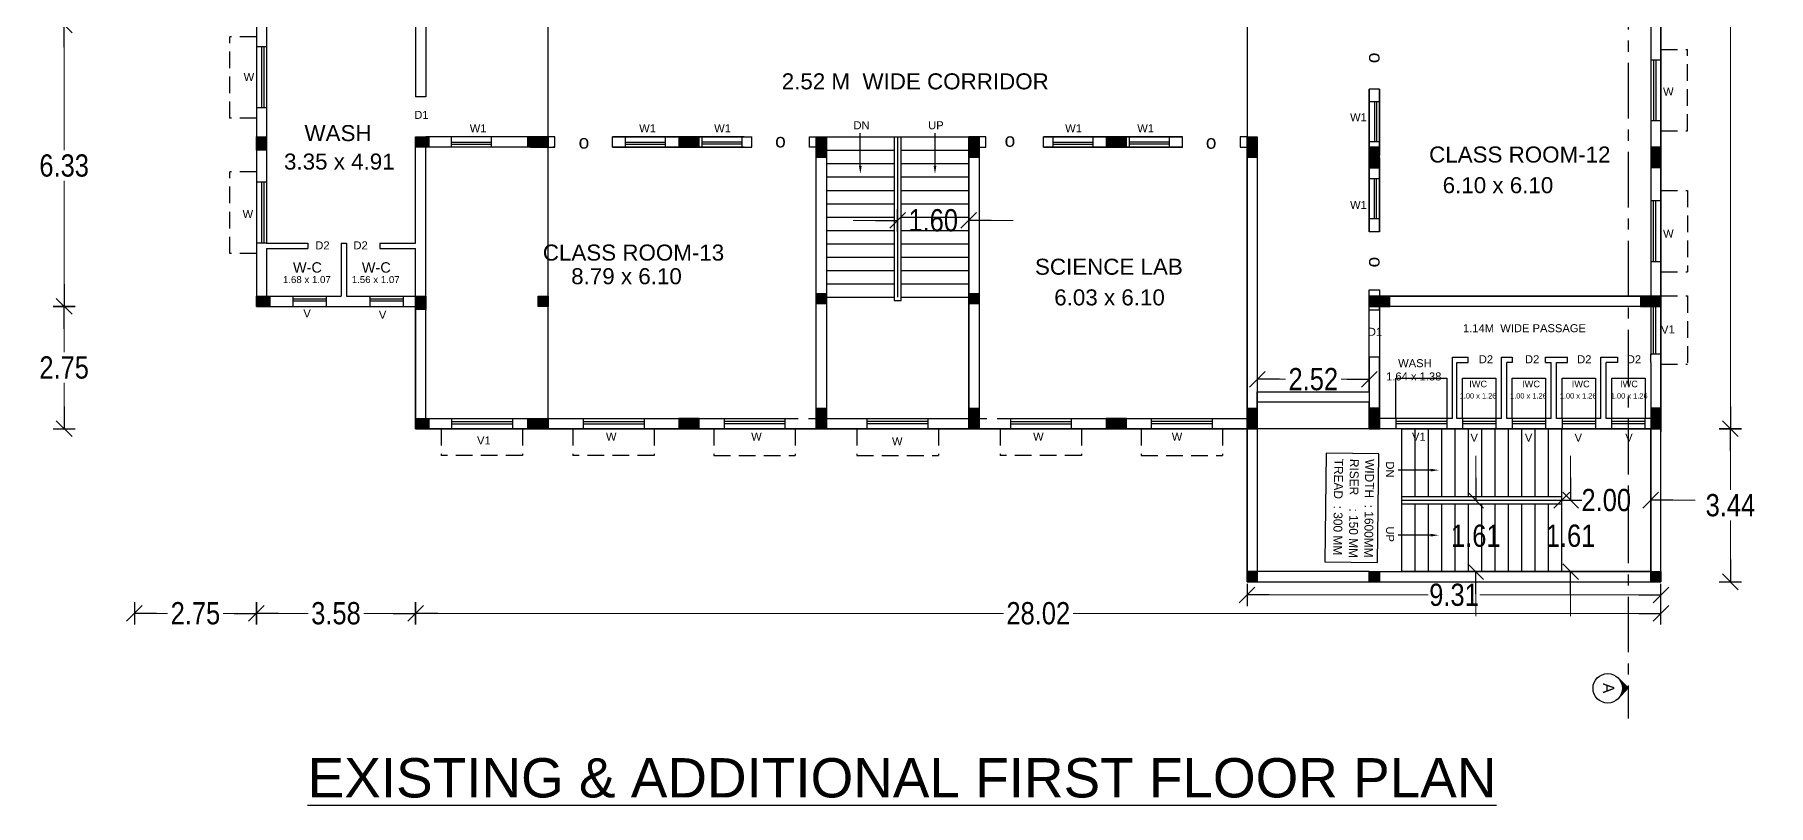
# Model space of a CAD drawing. Header units: metres. Extents: x 54 to 366, y 88 to 219.
# Drawn here: x 119.62 to 158.61, y 169.92 to 187.24 of the extents above; entities that cross this region are included whole.
import ezdxf

# ---------------------------------------------------------------- set-up
doc = ezdxf.new("R2010")
doc.units = ezdxf.units.M
doc.linetypes.add('CENTER', pattern=[2, 1.25, -0.25, 0.25, -0.25])
doc.linetypes.add('HIDDEN2', pattern=[0.1875, 0.125, -0.0625])
doc.layers.get('Defpoints').update_dxf_attribs({"lineweight": 18})
for name, color, linetype in [('BLK_1_FLR_1_BLT_UP_AREA', 26, 'Continuous'), ('BLK_1_FLR_1_BLT_UP_AREA_EXISTING', 26, 'Continuous'), ('BLK_1_FLR_1_EXIT_WIDTH_DOOR', 2, 'Continuous'), ('BLK_1_FLR_1_EXIT_WIDTH_STAIR', 1, 'Continuous'), ('BLK_1_FLR_1_FIRESTAIR_1', 1, 'Continuous'), ('ED', 7, 'Continuous'), ('SECLINE', 2, 'CENTER'), ('TOILET_VENTILATION', 6, 'Continuous')]:
    doc.layers.add(name, color=color, linetype=linetype)
doc.styles.add('GD', font='GOTHIC.TTF')
doc.styles.add('GRIDTEXT', font='GOTHIC.TTF', dxfattribs={"height": 6})
doc.styles.get("Standard").update_dxf_attribs({"font": 'arial.ttf', "height": 0.5})
doc.styles.add('style1', font='ARIALN.TTF', dxfattribs={"height": 0.5})
doc.dimstyles.new('11', dxfattribs={"dimtxt": 0.5, "dimasz": 0.5, "dimexe": 0.18, "dimexo": 0.0625, "dimgap": 0.09, "dimtad": 0, "dimtih": 1, "dimtoh": 1, "dimzin": 0, "dimdsep": 46, "dimtxsty": 'style1', "dimblk": 'AR', "dimcen": 0.09, "dimse1": 1, "dimse2": 1, "dimclrd": 256, "dimadec": 0, "dimazin": 0, "dimtfac": 0.7, "dimtofl": 0, "dimtmove": 0, "dimatfit": 3, "dimfxl": 0, "dimfrac": 1, "dimtolj": 1, "dimtzin": 0, "dimlwd": 20, "dimarcsym": 0})

# ---------------------------------------------------------------- blocks, each defined once
blk = doc.blocks.new('AR')
for p, q in [((-1, 0), (0, 0)), ((-0.354, -0.354), (0.354, 0.354)), ((0, -0.5), (0, 0.5))]:
    blk.add_line(p, q)
blk = doc.blocks.new('*D51')
at = {"layer": 'Defpoints', "color": 0}
for p in [(156.199, 215.766), (156.199, 178.386), (157.762, 178.386)]:
    blk.add_point(p, dxfattribs=at)
at = {"layer": 'ED', "lineweight": 20}
for p, q in [((157.762, 215.266), (157.762, 197.422)), ((157.762, 178.886), (157.762, 196.731))]:
    blk.add_line(p, q, dxfattribs=at)
at = {"layer": 'ED', "lineweight": 20, "xscale": 0.5, "yscale": 0.5, "zscale": 0.5}
for p, rotation in [((157.762, 215.766), 90), ((157.762, 178.386), 270)]:
    blk.add_blockref('AR', p, dxfattribs=dict(at, rotation=rotation))
at = {"layer": 'ED', "color": 0, "insert": (157.762, 197.076), "char_height": 0.5, "attachment_point": 5, "style": 'style1'}
blk.add_mtext('\\A1;37.38', dxfattribs=at)
blk = doc.blocks.new('*D52')
at = {"layer": 'Defpoints', "color": 0}
for p in [(128.184, 178.386), (156.199, 178.321), (128.184, 174.237)]:
    blk.add_point(p, dxfattribs=at)
at = {"layer": 'ED', "lineweight": 20}
for p, q in [((128.684, 174.237), (141.408, 174.237)), ((155.699, 174.237), (142.975, 174.237))]:
    blk.add_line(p, q, dxfattribs=at)
at = {"layer": 'ED', "lineweight": 20, "xscale": 0.5, "yscale": 0.5, "zscale": 0.5, "rotation": 180}
blk.add_blockref('AR', (128.184, 174.237), dxfattribs=at)
at = {"layer": 'ED', "lineweight": 20, "xscale": 0.5, "yscale": 0.5, "zscale": 0.5}
blk.add_blockref('AR', (156.199, 174.237), dxfattribs=at)
at = {"layer": 'ED', "color": 0, "insert": (142.192, 174.237), "char_height": 0.5, "attachment_point": 5, "style": 'style1'}
blk.add_mtext('\\A1;28.02', dxfattribs=at)
blk = doc.blocks.new('*D42')
at = {"layer": 'Defpoints', "color": 0}
for p in [(124.604, 181.136), (128.184, 178.386), (124.604, 174.237)]:
    blk.add_point(p, dxfattribs=at)
at = {"layer": 'ED', "lineweight": 20}
for p, q in [((125.104, 174.237), (125.771, 174.237)), ((127.684, 174.237), (127.017, 174.237))]:
    blk.add_line(p, q, dxfattribs=at)
at = {"layer": 'ED', "lineweight": 20, "xscale": 0.5, "yscale": 0.5, "zscale": 0.5, "rotation": 180}
blk.add_blockref('AR', (124.604, 174.237), dxfattribs=at)
at = {"layer": 'ED', "lineweight": 20, "xscale": 0.5, "yscale": 0.5, "zscale": 0.5}
blk.add_blockref('AR', (128.184, 174.237), dxfattribs=at)
at = {"layer": 'ED', "color": 0, "insert": (126.394, 174.237), "char_height": 0.5, "attachment_point": 5, "style": 'style1'}
blk.add_mtext('\\A1;3.58', dxfattribs=at)
blk = doc.blocks.new('*D43')
at = {"layer": 'Defpoints', "color": 0}
for p in [(121.859, 187.581), (124.604, 181.136), (121.859, 174.237)]:
    blk.add_point(p, dxfattribs=at)
at = {"layer": 'ED', "lineweight": 20}
for p, q in [((122.359, 174.237), (122.604, 174.237)), ((124.104, 174.237), (123.859, 174.237))]:
    blk.add_line(p, q, dxfattribs=at)
at = {"layer": 'ED', "lineweight": 20, "xscale": 0.5, "yscale": 0.5, "zscale": 0.5, "rotation": 180}
blk.add_blockref('AR', (121.859, 174.237), dxfattribs=at)
at = {"layer": 'ED', "lineweight": 20, "xscale": 0.5, "yscale": 0.5, "zscale": 0.5}
blk.add_blockref('AR', (124.604, 174.237), dxfattribs=at)
at = {"layer": 'ED', "color": 0, "insert": (123.232, 174.237), "char_height": 0.5, "attachment_point": 5, "style": 'style1'}
blk.add_mtext('\\A1;2.75', dxfattribs=at)
blk = doc.blocks.new('*D56')
at = {"layer": 'Defpoints', "color": 0}
for p in [(121.859, 187.466), (120.279, 181.136), (124.604, 181.136)]:
    blk.add_point(p, dxfattribs=at)
at = {"layer": 'ED', "lineweight": 20}
for p, q in [((120.279, 186.966), (120.279, 184.647)), ((120.279, 181.636), (120.279, 183.956))]:
    blk.add_line(p, q, dxfattribs=at)
at = {"layer": 'ED', "lineweight": 20, "xscale": 0.5, "yscale": 0.5, "zscale": 0.5}
for p, rotation in [((120.279, 187.466), 90), ((120.279, 181.136), 270)]:
    blk.add_blockref('AR', p, dxfattribs=dict(at, rotation=rotation))
at = {"layer": 'ED', "color": 0, "insert": (120.279, 184.301), "char_height": 0.5, "attachment_point": 5, "style": 'style1'}
blk.add_mtext('\\A1;6.33', dxfattribs=at)
blk = doc.blocks.new('*D57')
at = {"layer": 'Defpoints', "color": 0}
for p in [(124.604, 181.136), (120.279, 178.386), (128.184, 178.386)]:
    blk.add_point(p, dxfattribs=at)
at = {"layer": 'ED', "lineweight": 20}
for p, q in [((120.279, 180.636), (120.279, 180.107)), ((120.279, 178.886), (120.279, 179.416))]:
    blk.add_line(p, q, dxfattribs=at)
at = {"layer": 'ED', "lineweight": 20, "xscale": 0.5, "yscale": 0.5, "zscale": 0.5}
for p, rotation in [((120.279, 181.136), 90), ((120.279, 178.386), 270)]:
    blk.add_blockref('AR', p, dxfattribs=dict(at, rotation=rotation))
at = {"layer": 'ED', "color": 0, "insert": (120.279, 179.761), "char_height": 0.5, "attachment_point": 5, "style": 'style1'}
blk.add_mtext('\\A1;2.75', dxfattribs=at)
blk = doc.blocks.new('*D41')
at = {"layer": 'Defpoints', "color": 0}
for p in [(157.339, 178.386), (157.339, 174.946), (157.762, 174.946)]:
    blk.add_point(p, dxfattribs=at)
at = {"layer": 'ED', "lineweight": 20}
for p, q in [((157.762, 177.886), (157.762, 177.012)), ((157.762, 175.446), (157.762, 176.321))]:
    blk.add_line(p, q, dxfattribs=at)
at = {"layer": 'ED', "lineweight": 20, "xscale": 0.5, "yscale": 0.5, "zscale": 0.5}
for p, rotation in [((157.762, 178.386), 90), ((157.762, 174.946), 270)]:
    blk.add_blockref('AR', p, dxfattribs=dict(at, rotation=rotation))
at = {"layer": 'ED', "color": 0, "insert": (157.762, 176.666), "char_height": 0.5, "attachment_point": 5, "style": 'style1'}
blk.add_mtext('\\A1;3.44', dxfattribs=at)
blk = doc.blocks.new('*D44')
at = {"layer": 'BLK_1_FLR_1_EXIT_WIDTH_STAIR', "lineweight": 20}
for p, q in [((152.034, 177.281), (152.034, 177.781)), ((152.034, 174.676), (152.034, 174.176))]:
    blk.add_line(p, q, dxfattribs=at)
at = {"layer": 'Defpoints', "color": 0}
for p in [(151.701, 176.781), (152.034, 176.781), (151.569, 175.176)]:
    blk.add_point(p, dxfattribs=at)
at = {"layer": 'BLK_1_FLR_1_EXIT_WIDTH_STAIR', "lineweight": 20, "xscale": 0.5, "yscale": 0.5, "zscale": 0.5}
for p, rotation in [((152.034, 176.781), 270), ((152.034, 175.176), 90)]:
    blk.add_blockref('AR', p, dxfattribs=dict(at, rotation=rotation))
at = {"layer": 'BLK_1_FLR_1_EXIT_WIDTH_STAIR', "color": 0, "insert": (152.034, 175.979), "char_height": 0.5, "attachment_point": 5, "style": 'style1'}
blk.add_mtext('\\A1;1.61', dxfattribs=at)
blk = doc.blocks.new('*D45')
at = {"layer": 'Defpoints', "color": 0}
for p in [(153.969, 176.781), (153.969, 175.176), (154.166, 175.176)]:
    blk.add_point(p, dxfattribs=at)
at = {"layer": 'ED', "lineweight": 20}
for p, q in [((154.166, 177.281), (154.166, 177.781)), ((154.166, 174.676), (154.166, 174.176))]:
    blk.add_line(p, q, dxfattribs=at)
at = {"layer": 'ED', "lineweight": 20, "xscale": 0.5, "yscale": 0.5, "zscale": 0.5}
for p, rotation in [((154.166, 176.781), 270), ((154.166, 175.176), 90)]:
    blk.add_blockref('AR', p, dxfattribs=dict(at, rotation=rotation))
at = {"layer": 'ED', "color": 0, "insert": (154.166, 175.979), "char_height": 0.5, "attachment_point": 5, "style": 'style1'}
blk.add_mtext('\\A1;1.61', dxfattribs=at)
blk = doc.blocks.new('*D46')
at = {"layer": 'Defpoints', "color": 0}
for p in [(153.969, 176.781), (155.969, 176.781), (155.969, 176.781)]:
    blk.add_point(p, dxfattribs=at)
at = {"layer": 'ED', "lineweight": 20}
for p, q in [((153.469, 176.781), (152.969, 176.781)), ((156.469, 176.781), (156.969, 176.781))]:
    blk.add_line(p, q, dxfattribs=at)
at = {"layer": 'ED', "lineweight": 20, "xscale": 0.5, "yscale": 0.5, "zscale": 0.5}
blk.add_blockref('AR', (153.969, 176.781), dxfattribs=at)
at = {"layer": 'ED', "lineweight": 20, "xscale": 0.5, "yscale": 0.5, "zscale": 0.5, "rotation": 180}
blk.add_blockref('AR', (155.969, 176.781), dxfattribs=at)
at = {"layer": 'ED', "color": 0, "insert": (154.969, 176.781), "char_height": 0.5, "attachment_point": 5, "style": 'style1'}
blk.add_mtext('\\A1;2.00', dxfattribs=at)
blk = doc.blocks.new('*D47')
at = {"layer": 'Defpoints', "color": 0}
for p in [(146.889, 178.386), (156.199, 174.946), (146.889, 174.652)]:
    blk.add_point(p, dxfattribs=at)
at = {"layer": 'ED', "lineweight": 20}
for p, q in [((147.389, 174.652), (150.961, 174.652)), ((155.699, 174.652), (152.127, 174.652))]:
    blk.add_line(p, q, dxfattribs=at)
at = {"layer": 'ED', "lineweight": 20, "xscale": 0.5, "yscale": 0.5, "zscale": 0.5, "rotation": 180}
blk.add_blockref('AR', (146.889, 174.652), dxfattribs=at)
at = {"layer": 'ED', "lineweight": 20, "xscale": 0.5, "yscale": 0.5, "zscale": 0.5}
blk.add_blockref('AR', (156.199, 174.652), dxfattribs=at)
at = {"layer": 'ED', "color": 0, "insert": (151.544, 174.652), "char_height": 0.5, "attachment_point": 5, "style": 'style1'}
blk.add_mtext('\\A1;9.31', dxfattribs=at)
blk = doc.blocks.new('*D277')
at = {"layer": 'BLK_1_FLR_1_EXIT_WIDTH_STAIR', "lineweight": 20}
for p, q in [((138.529, 183.07), (138.029, 183.07)), ((141.129, 183.07), (141.629, 183.07))]:
    blk.add_line(p, q, dxfattribs=at)
at = {"layer": 'Defpoints', "color": 0}
for p in [(139.029, 183.07), (139.029, 182.542), (140.629, 182.542)]:
    blk.add_point(p, dxfattribs=at)
at = {"layer": 'BLK_1_FLR_1_EXIT_WIDTH_STAIR', "lineweight": 20, "xscale": 0.5, "yscale": 0.5, "zscale": 0.5}
blk.add_blockref('AR', (139.029, 183.07), dxfattribs=at)
at = {"layer": 'BLK_1_FLR_1_EXIT_WIDTH_STAIR', "lineweight": 20, "xscale": 0.5, "yscale": 0.5, "zscale": 0.5, "rotation": 180}
blk.add_blockref('AR', (140.629, 183.07), dxfattribs=at)
at = {"layer": 'BLK_1_FLR_1_EXIT_WIDTH_STAIR', "color": 0, "insert": (139.829, 183.07), "char_height": 0.5, "attachment_point": 5, "style": 'style1'}
blk.add_mtext('\\A1;1.60', dxfattribs=at)
blk = doc.blocks.new('*D278')
at = {"layer": 'BLK_1_FLR_1_EXIT_WIDTH_DOOR', "lineweight": 20}
for p, q in [((147.619, 179.499), (147.755, 179.499)), ((149.139, 179.499), (149.003, 179.499))]:
    blk.add_line(p, q, dxfattribs=at)
at = {"layer": 'Defpoints', "color": 0}
for p in [(149.639, 179.499), (147.119, 178.846), (149.639, 178.846)]:
    blk.add_point(p, dxfattribs=at)
at = {"layer": 'BLK_1_FLR_1_EXIT_WIDTH_DOOR', "lineweight": 20, "xscale": 0.5, "yscale": 0.5, "zscale": 0.5, "rotation": 180}
blk.add_blockref('AR', (147.119, 179.499), dxfattribs=at)
at = {"layer": 'BLK_1_FLR_1_EXIT_WIDTH_DOOR', "lineweight": 20, "xscale": 0.5, "yscale": 0.5, "zscale": 0.5}
blk.add_blockref('AR', (149.639, 179.499), dxfattribs=at)
at = {"layer": 'BLK_1_FLR_1_EXIT_WIDTH_DOOR', "color": 0, "insert": (148.379, 179.499), "char_height": 0.5, "attachment_point": 5, "style": 'style1'}
blk.add_mtext('\\A1;2.52', dxfattribs=at)

msp = doc.modelspace()

# ---------------------------------------------------------------- hatches: boundary and pattern name
at = {"ltscale": 0.23}
h = msp.add_hatch(color=0, dxfattribs=at)
h.dxf.hatch_style = 1
h.paths.add_polyline_path([(124.604, 184.646), (124.834, 184.646), (124.834, 184.946), (124.604, 184.946)])
h = msp.add_hatch(color=0, dxfattribs=at)
h.dxf.hatch_style = 1
h.paths.add_polyline_path([(128.484, 184.716), (128.484, 184.946), (128.184, 184.946), (128.184, 184.716)])
h = msp.add_hatch(color=0, dxfattribs=at)
h.dxf.hatch_style = 1
h.paths.add_polyline_path([(131.169, 184.716), (131.169, 184.946), (130.709, 184.946), (130.709, 184.716)])
h = msp.add_hatch(color=0, dxfattribs=at)
h.dxf.hatch_style = 1
h.paths.add_polyline_path([(134.564, 184.716), (134.564, 184.946), (134.104, 184.946), (134.104, 184.716)])
h = msp.add_hatch(color=0, dxfattribs=at)
h.dxf.hatch_style = 1
h.paths.add_polyline_path([(137.429, 184.946), (137.199, 184.946), (137.199, 184.486), (137.429, 184.486)])
h = msp.add_hatch(color=0, dxfattribs=at)
h.dxf.hatch_style = 1
h.paths.add_polyline_path([(140.859, 184.486), (140.629, 184.486), (140.629, 184.946), (140.859, 184.946)])
h = msp.add_hatch(color=0, dxfattribs=at)
h.dxf.hatch_style = 1
h.paths.add_polyline_path([(144.179, 184.716), (144.179, 184.946), (143.719, 184.946), (143.719, 184.716)])
h = msp.add_hatch(color=0, dxfattribs=at)
h.dxf.hatch_style = 1
h.paths.add_polyline_path([(147.119, 184.486), (146.889, 184.486), (146.889, 184.946), (147.119, 184.946)])
h = msp.add_hatch(color=0, dxfattribs=at)
h.dxf.hatch_style = 1
h.paths.add_polyline_path([(149.639, 184.254), (149.869, 184.254), (149.869, 184.714), (149.639, 184.714)])
h = msp.add_hatch(color=0, dxfattribs=at)
h.dxf.hatch_style = 1
h.paths.add_polyline_path([(155.969, 184.256), (156.199, 184.256), (156.199, 184.716), (155.969, 184.716)])
h = msp.add_hatch(color=0, dxfattribs=at)
h.dxf.hatch_style = 1
h.paths.add_polyline_path([(124.904, 181.136), (124.904, 181.366), (124.604, 181.366), (124.604, 181.136)])
h = msp.add_hatch(color=0, dxfattribs=at)
h.dxf.hatch_style = 1
h.paths.add_polyline_path([(128.184, 181.066), (128.414, 181.066), (128.414, 181.366), (128.184, 181.366)])
h = msp.add_hatch(color=0, dxfattribs=at)
h.dxf.hatch_style = 1
h.paths.add_polyline_path([(130.939, 181.136), (131.169, 181.136), (131.169, 181.366), (130.939, 181.366)])
h = msp.add_hatch(color=0, dxfattribs=at)
h.dxf.hatch_style = 1
h.paths.add_polyline_path([(137.199, 181.196), (137.429, 181.196), (137.429, 181.426), (137.199, 181.426)])
h = msp.add_hatch(color=0, dxfattribs=at)
h.dxf.hatch_style = 1
h.paths.add_polyline_path([(140.629, 181.196), (140.859, 181.196), (140.859, 181.426), (140.629, 181.426)])
h = msp.add_hatch(color=0, dxfattribs=at)
h.dxf.hatch_style = 1
h.paths.add_polyline_path([(150.099, 181.136), (149.639, 181.136), (149.639, 181.366), (150.099, 181.366)])
h = msp.add_hatch(color=0, dxfattribs=at)
h.dxf.hatch_style = 1
h.paths.add_polyline_path([(156.199, 181.136), (155.739, 181.136), (155.739, 181.366), (156.199, 181.366)])
h = msp.add_hatch(color=0, dxfattribs=at)
h.dxf.hatch_style = 1
h.paths.add_polyline_path([(128.184, 178.616), (128.184, 178.386), (128.484, 178.386), (128.484, 178.616)])
h = msp.add_hatch(color=0, dxfattribs=at)
h.dxf.hatch_style = 1
h.paths.add_polyline_path([(131.169, 178.386), (131.169, 178.616), (130.709, 178.616), (130.709, 178.386)])
h = msp.add_hatch(color=0, dxfattribs=at)
h.dxf.hatch_style = 1
h.paths.add_polyline_path([(134.564, 178.386), (134.564, 178.616), (134.104, 178.616), (134.104, 178.386)])
h = msp.add_hatch(color=0, dxfattribs=at)
h.dxf.hatch_style = 1
h.paths.add_polyline_path([(137.429, 178.846), (137.199, 178.846), (137.199, 178.386), (137.429, 178.386)])
h = msp.add_hatch(color=0, dxfattribs=at)
h.dxf.hatch_style = 1
h.paths.add_polyline_path([(140.859, 178.386), (140.629, 178.386), (140.629, 178.846), (140.859, 178.846)])
h = msp.add_hatch(color=0, dxfattribs=at)
h.dxf.hatch_style = 1
h.paths.add_polyline_path([(144.179, 178.386), (144.179, 178.616), (143.719, 178.616), (143.719, 178.386)])
h = msp.add_hatch(color=0, dxfattribs=at)
h.dxf.hatch_style = 1
h.paths.add_polyline_path([(147.119, 178.386), (146.889, 178.386), (146.889, 178.846), (147.119, 178.846)])
h = msp.add_hatch(color=0, dxfattribs=at)
h.dxf.hatch_style = 1
h.paths.add_polyline_path([(149.869, 178.846), (149.869, 178.386), (149.639, 178.386), (149.639, 178.846)])
h = msp.add_hatch(color=0, dxfattribs=at)
h.dxf.hatch_style = 1
h.paths.add_polyline_path([(155.969, 178.386), (155.969, 178.846), (156.199, 178.846), (156.199, 178.386)])
h = msp.add_hatch(color=0, dxfattribs=at)
h.dxf.hatch_style = 1
h.paths.add_polyline_path([(146.889, 174.946), (147.119, 174.946), (147.119, 175.176), (146.889, 175.176)])
h = msp.add_hatch(color=0, dxfattribs=at)
h.dxf.hatch_style = 1
h.paths.add_polyline_path([(149.639, 174.946), (149.869, 174.946), (149.869, 175.176), (149.639, 175.176)])
h = msp.add_hatch(color=0, dxfattribs=at)
h.dxf.hatch_style = 1
h.paths.add_polyline_path([(155.969, 174.946), (156.199, 174.946), (156.199, 175.176), (155.969, 175.176)])
at = {"layer": 'SECLINE'}
msp.add_hatch(color=41, dxfattribs=at).paths.add_polyline_path([(155.459, 172.56), (155.25, 172.774, -0.372105), (155.256, 172.34)])

# ---------------------------------------------------------------- linework, layer by layer
at = {"color": 0, "ltscale": 0.23}
for p, q in [((128.414, 187.696), (128.414, 185.846)), ((124.604, 187.466), (124.604, 181.146)), ((124.834, 187.466), (124.834, 184.946)), ((128.184, 187.466), (128.184, 185.846)), ((155.969, 187.461), (155.969, 181.366)), ((156.199, 187.466), (156.199, 181.366)), ((128.414, 185.846), (128.184, 185.846)), ((149.639, 182.811), (149.639, 186.021)), ((149.869, 186.021), (149.639, 186.021)), ((149.639, 186.021), (149.639, 182.811)), ((149.869, 184.531), (149.869, 186.021)), ((149.869, 186.021), (149.869, 184.531)), ((124.834, 184.946), (124.834, 182.559)), ((128.184, 182.559), (128.184, 184.946)), ((128.414, 178.616), (128.414, 184.946)), ((131.319, 184.946), (128.414, 184.946)), ((131.319, 184.716), (131.319, 184.946)), ((135.574, 184.946), (132.614, 184.946)), ((132.614, 184.716), (132.614, 184.946)), ((132.614, 184.946), (135.749, 184.946)), ((135.749, 184.716), (135.749, 184.946)), ((137.049, 184.946), (137.429, 184.946)), ((137.049, 184.716), (137.049, 184.946)), ((137.199, 178.616), (137.199, 184.946)), ((137.429, 184.946), (137.429, 178.616)), ((138.949, 184.946), (138.949, 181.266)), ((139.029, 184.946), (140.629, 184.946)), ((139.029, 184.946), (139.029, 181.346)), ((139.109, 181.266), (139.109, 184.946)), ((140.629, 181.426), (140.629, 184.946)), ((141.009, 184.946), (140.629, 184.946)), ((141.009, 184.716), (141.009, 184.946)), ((145.439, 184.946), (142.309, 184.946)), ((142.309, 184.946), (145.439, 184.946)), ((142.309, 184.716), (142.309, 184.946)), ((145.439, 184.716), (145.439, 184.946)), ((146.884, 184.946), (146.734, 184.946)), ((146.734, 184.946), (146.734, 184.716)), ((146.889, 184.946), (146.739, 184.946)), ((146.889, 184.946), (147.119, 184.946)), ((124.604, 184.646), (124.604, 184.716)), ((124.834, 184.646), (124.834, 184.716)), ((124.834, 184.716), (124.834, 182.559)), ((130.939, 184.716), (128.184, 184.716)), ((130.767, 184.716), (131.169, 184.716)), ((130.939, 184.716), (131.169, 184.716)), ((131.169, 184.716), (131.319, 184.716)), ((131.319, 184.716), (131.269, 184.716)), ((134.104, 184.716), (132.614, 184.716)), ((132.614, 184.716), (134.104, 184.716)), ((135.574, 184.716), (134.334, 184.716)), ((134.334, 184.716), (135.749, 184.716)), ((137.199, 184.716), (137.049, 184.716)), ((139.109, 184.646), (140.629, 184.646)), ((140.629, 184.716), (140.629, 181.426)), ((140.859, 184.716), (140.859, 178.616)), ((140.859, 184.716), (141.009, 184.716)), ((143.719, 184.716), (142.309, 184.716)), ((142.309, 184.716), (143.719, 184.716)), ((145.439, 184.716), (143.949, 184.716)), ((143.949, 184.716), (145.439, 184.716)), ((146.734, 184.716), (146.884, 184.716)), ((146.734, 184.716), (146.784, 184.716)), ((146.739, 184.716), (146.889, 184.716)), ((146.889, 178.616), (146.889, 184.716)), ((147.119, 184.716), (147.119, 175.176)), ((149.869, 184.486), (149.869, 182.811)), ((139.109, 184.346), (140.629, 184.346)), ((149.869, 182.811), (149.869, 184.301)), ((139.109, 184.046), (140.629, 184.046)), ((139.109, 183.746), (140.629, 183.746)), ((139.109, 183.446), (140.629, 183.446)), ((139.109, 183.146), (140.629, 183.146)), ((124.834, 182.559), (125.759, 182.559)), ((125.759, 182.559), (125.759, 182.439)), ((126.509, 182.559), (126.629, 182.559)), ((126.509, 182.559), (126.509, 181.366)), ((126.629, 182.559), (126.629, 181.366)), ((127.379, 182.559), (128.184, 182.559)), ((127.379, 182.559), (127.379, 182.439)), ((139.109, 182.846), (140.629, 182.846)), ((139.109, 182.546), (140.629, 182.546)), ((149.869, 182.811), (149.639, 182.811)), ((124.834, 182.439), (124.834, 181.376)), ((124.834, 182.439), (125.759, 182.439)), ((127.379, 182.439), (128.184, 182.439)), ((128.184, 178.386), (128.184, 182.439)), ((139.109, 182.246), (140.629, 182.246)), ((139.109, 181.946), (140.629, 181.946)), ((124.834, 181.366), (124.904, 181.366)), ((124.834, 181.366), (126.509, 181.366)), ((126.629, 181.366), (128.414, 181.366)), ((128.184, 181.366), (128.414, 181.366)), ((130.939, 181.366), (131.169, 181.366)), ((130.939, 181.136), (130.939, 181.366)), ((131.169, 181.366), (131.169, 181.136)), ((137.199, 181.426), (137.429, 181.426)), ((137.199, 181.196), (137.199, 181.426)), ((137.429, 181.426), (137.429, 181.196)), ((139.109, 181.646), (140.629, 181.646)), ((139.109, 181.346), (140.629, 181.346)), ((140.629, 181.426), (140.859, 181.426)), ((140.629, 181.196), (140.629, 181.426)), ((140.859, 181.426), (140.859, 181.196)), ((149.639, 181.136), (149.639, 181.511)), ((149.639, 181.511), (149.869, 181.511)), ((149.869, 181.511), (149.869, 181.366)), ((149.869, 181.366), (149.869, 181.136)), ((156.199, 181.366), (149.949, 181.366)), ((155.969, 181.366), (155.969, 181.136)), ((156.199, 181.366), (156.199, 178.321)), ((124.604, 181.136), (124.904, 181.136)), ((124.604, 181.136), (128.184, 181.136)), ((131.169, 181.136), (130.939, 181.136)), ((137.429, 181.196), (137.199, 181.196)), ((138.949, 181.266), (139.109, 181.266)), ((140.629, 181.196), (140.629, 178.616)), ((140.629, 178.616), (140.629, 181.196)), ((140.859, 181.196), (140.629, 181.196)), ((149.639, 181.051), (149.639, 181.201)), ((149.869, 181.051), (149.639, 181.051)), ((155.969, 181.136), (149.719, 181.136)), ((149.869, 181.051), (149.869, 181.201)), ((155.969, 181.243), (155.969, 180.038)), ((149.869, 179.996), (149.639, 179.996)), ((149.869, 178.616), (149.869, 179.996)), ((151.509, 178.616), (151.509, 179.996)), ((151.509, 179.996), (151.859, 179.996)), ((151.609, 178.616), (151.609, 179.876)), ((151.609, 179.876), (151.859, 179.876)), ((151.859, 179.876), (151.859, 179.996)), ((152.609, 178.616), (152.609, 179.996)), ((152.609, 179.996), (152.849, 179.996)), ((152.729, 179.996), (152.849, 179.996)), ((152.729, 178.616), (152.729, 179.876)), ((152.849, 179.876), (152.729, 179.876)), ((152.849, 179.996), (152.849, 179.876)), ((153.599, 179.876), (153.599, 179.996)), ((153.599, 179.996), (154.099, 179.996)), ((153.599, 179.876), (153.729, 179.876)), ((153.729, 178.616), (153.729, 179.876)), ((153.849, 178.616), (153.849, 179.876)), ((153.849, 179.876), (154.099, 179.876)), ((154.099, 179.876), (154.099, 179.996)), ((154.849, 178.616), (154.849, 179.996)), ((154.849, 179.996), (155.219, 179.996)), ((154.969, 179.996), (155.219, 179.996)), ((154.969, 178.616), (154.969, 179.876)), ((155.219, 179.876), (154.969, 179.876)), ((155.219, 179.996), (155.219, 179.876)), ((155.969, 179.876), (155.969, 180.061)), ((155.969, 179.876), (155.969, 178.616)), ((128.414, 178.616), (136.794, 178.616)), ((130.939, 178.616), (130.939, 178.386)), ((137.024, 178.616), (141.034, 178.616)), ((141.264, 178.616), (147.119, 178.616)), ((151.509, 178.616), (149.869, 178.616)), ((149.869, 178.616), (149.869, 178.386)), ((152.609, 178.616), (151.609, 178.616)), ((153.729, 178.616), (152.729, 178.616)), ((154.849, 178.616), (153.849, 178.616)), ((155.969, 178.616), (154.969, 178.616)), ((130.939, 178.386), (128.184, 178.386)), ((131.169, 178.386), (137.504, 178.386)), ((131.169, 178.386), (146.889, 178.386)), ((136.794, 178.386), (137.024, 178.386)), ((146.889, 178.386), (147.119, 178.386)), ((156.199, 178.386), (149.719, 178.386)), ((150.369, 176.781), (150.369, 178.386)), ((150.669, 176.861), (150.669, 178.386)), ((155.969, 175.176), (155.969, 178.386)), ((155.969, 175.176), (155.969, 178.386)), ((156.199, 174.946), (156.199, 178.386)), ((150.369, 176.861), (153.969, 176.861)), ((150.369, 176.781), (153.969, 176.781)), ((150.369, 175.176), (150.369, 176.781)), ((150.369, 176.701), (153.969, 176.701)), ((150.669, 175.176), (150.669, 176.701)), ((150.969, 175.176), (150.969, 176.701)), ((151.269, 175.176), (151.269, 176.701)), ((151.569, 175.176), (151.569, 176.701)), ((151.869, 175.176), (151.869, 176.701)), ((152.169, 175.176), (152.169, 176.701)), ((152.469, 175.176), (152.469, 176.701)), ((152.769, 175.176), (152.769, 176.701)), ((153.069, 175.176), (153.069, 176.701)), ((153.369, 175.176), (153.369, 176.701)), ((153.669, 175.176), (153.669, 176.701)), ((153.969, 175.176), (153.969, 176.781)), ((146.889, 175.176), (147.119, 175.176)), ((146.889, 174.946), (146.889, 175.176)), ((147.119, 175.176), (147.119, 174.946)), ((149.639, 175.176), (155.969, 175.176)), ((149.639, 175.176), (149.869, 175.176)), ((149.639, 174.946), (149.639, 175.176)), ((149.869, 175.176), (149.869, 174.946)), ((155.969, 175.176), (156.199, 175.176)), ((155.969, 174.946), (155.969, 175.176)), ((156.199, 175.176), (156.199, 174.946)), ((146.889, 174.946), (156.199, 174.946)), ((147.119, 174.946), (146.889, 174.946)), ((149.869, 174.946), (149.639, 174.946)), ((156.199, 174.946), (155.969, 174.946))]:
    msp.add_line(p, q, dxfattribs=at)
at = {"linetype": 'HIDDEN2', "ltscale": 3}
for p, q in [((124.604, 187.199), (124.004, 187.199)), ((124.004, 185.369), (124.004, 187.199)), ((156.199, 186.913), (156.799, 186.913)), ((156.799, 185.083), (156.799, 186.913)), ((124.604, 185.369), (124.004, 185.369)), ((156.199, 185.083), (156.799, 185.083)), ((124.604, 184.159), (124.004, 184.159)), ((124.004, 182.329), (124.004, 184.159)), ((156.199, 183.745), (156.799, 183.745)), ((156.799, 183.745), (156.799, 181.915)), ((124.604, 182.329), (124.004, 182.329)), ((156.199, 181.915), (156.799, 181.915)), ((156.199, 181.371), (156.799, 181.371)), ((156.799, 181.371), (156.799, 179.836)), ((156.199, 179.836), (156.799, 179.836)), ((128.762, 178.386), (128.762, 177.786)), ((130.592, 178.386), (130.592, 177.786)), ((131.725, 178.386), (131.725, 177.786)), ((133.555, 178.386), (133.555, 177.786)), ((134.893, 178.386), (134.893, 177.786)), ((136.723, 178.386), (136.723, 177.786)), ((138.114, 178.386), (138.114, 177.786)), ((139.944, 178.386), (139.944, 177.786)), ((141.335, 178.386), (141.335, 177.786)), ((143.165, 178.386), (143.165, 177.786)), ((144.503, 178.386), (144.503, 177.786)), ((146.333, 178.386), (146.333, 177.786)), ((146.889, 178.386), (146.889, 177.786)), ((130.592, 177.786), (128.762, 177.786)), ((133.555, 177.786), (131.725, 177.786)), ((134.893, 177.786), (136.723, 177.786)), ((138.114, 177.786), (139.944, 177.786)), ((143.165, 177.786), (141.335, 177.786)), ((144.503, 177.786), (146.333, 177.786))]:
    msp.add_line(p, q, dxfattribs=at)
at = {"color": 0, "lineweight": 25, "ltscale": 0.23}
for p, q in [((124.834, 186.969), (124.604, 186.969)), ((124.719, 186.969), (124.719, 185.599)), ((124.769, 186.969), (124.769, 185.599)), ((155.969, 186.683), (156.199, 186.683)), ((156.034, 186.683), (156.034, 185.313)), ((156.084, 186.683), (156.084, 185.313)), ((149.869, 185.736), (149.639, 185.736)), ((149.754, 185.736), (149.754, 184.836)), ((149.804, 185.736), (149.804, 184.836)), ((124.834, 185.599), (124.604, 185.599)), ((155.969, 185.313), (156.199, 185.313)), ((128.992, 184.716), (128.992, 184.946)), ((129.892, 184.716), (129.892, 184.946)), ((132.909, 184.716), (132.909, 184.946)), ((133.809, 184.716), (133.809, 184.946)), ((134.629, 184.716), (134.629, 184.946)), ((135.529, 184.716), (135.529, 184.946)), ((142.524, 184.716), (142.524, 184.946)), ((143.424, 184.716), (143.424, 184.946)), ((144.244, 184.716), (144.244, 184.946)), ((145.144, 184.716), (145.144, 184.946)), ((128.992, 184.831), (129.892, 184.831)), ((128.992, 184.781), (129.892, 184.781)), ((132.909, 184.831), (133.809, 184.831)), ((132.909, 184.781), (133.809, 184.781)), ((135.529, 184.831), (134.629, 184.831)), ((135.529, 184.781), (134.629, 184.781)), ((142.524, 184.831), (143.424, 184.831)), ((142.524, 184.781), (143.424, 184.781)), ((145.144, 184.831), (144.244, 184.831)), ((145.144, 184.781), (144.244, 184.781)), ((149.869, 184.836), (149.639, 184.836)), ((124.834, 183.929), (124.604, 183.929)), ((124.719, 183.929), (124.719, 182.559)), ((124.769, 183.929), (124.769, 182.559)), ((149.869, 184.006), (149.639, 184.006)), ((149.754, 183.106), (149.754, 184.006)), ((149.804, 183.106), (149.804, 184.006)), ((155.969, 183.515), (156.199, 183.515)), ((156.034, 182.145), (156.034, 183.515)), ((156.084, 182.145), (156.084, 183.515)), ((149.869, 183.106), (149.639, 183.106)), ((124.834, 182.559), (124.604, 182.559)), ((155.969, 182.145), (156.199, 182.145)), ((125.421, 181.366), (125.421, 181.136)), ((126.171, 181.366), (126.171, 181.136)), ((127.158, 181.366), (127.158, 181.136)), ((127.908, 181.366), (127.908, 181.136)), ((126.171, 181.301), (125.421, 181.301)), ((126.171, 181.251), (125.421, 181.251)), ((127.908, 181.301), (127.158, 181.301)), ((127.908, 181.251), (127.158, 181.251)), ((156.199, 181.136), (155.969, 181.136)), ((156.034, 180.061), (156.034, 181.136)), ((156.084, 180.061), (156.084, 181.136)), ((156.199, 180.061), (155.969, 180.061)), ((128.992, 178.616), (128.992, 178.386)), ((130.362, 178.616), (130.362, 178.386)), ((131.955, 178.616), (131.955, 178.386)), ((133.325, 178.616), (133.325, 178.386)), ((135.123, 178.616), (135.123, 178.386)), ((136.493, 178.616), (136.493, 178.386)), ((138.344, 178.386), (138.344, 178.616)), ((139.714, 178.386), (139.714, 178.616)), ((141.565, 178.616), (141.565, 178.386)), ((142.935, 178.616), (142.935, 178.386)), ((144.733, 178.616), (144.733, 178.386)), ((146.103, 178.616), (146.103, 178.386)), ((150.234, 178.616), (150.234, 178.386)), ((151.384, 178.616), (151.384, 178.386)), ((151.734, 178.616), (151.734, 178.386)), ((152.484, 178.616), (152.484, 178.386)), ((152.854, 178.616), (152.854, 178.386)), ((153.604, 178.616), (153.604, 178.386)), ((153.974, 178.616), (153.974, 178.386)), ((154.724, 178.616), (154.724, 178.386)), ((155.084, 178.616), (155.084, 178.386)), ((155.834, 178.616), (155.834, 178.386)), ((128.992, 178.551), (130.362, 178.551)), ((128.992, 178.501), (130.362, 178.501)), ((131.955, 178.551), (133.325, 178.551)), ((131.955, 178.501), (133.325, 178.501)), ((136.493, 178.551), (135.123, 178.551)), ((136.493, 178.501), (135.123, 178.501)), ((139.714, 178.551), (138.344, 178.551)), ((139.714, 178.501), (138.344, 178.501)), ((141.565, 178.551), (142.935, 178.551)), ((141.565, 178.501), (142.935, 178.501)), ((146.103, 178.551), (144.733, 178.551)), ((146.103, 178.501), (144.733, 178.501)), ((146.889, 174.946), (146.889, 178.386)), ((146.889, 174.946), (146.889, 178.386)), ((149.639, 178.386), (147.119, 178.386)), ((151.384, 178.551), (150.234, 178.551)), ((151.384, 178.501), (150.234, 178.501)), ((152.484, 178.551), (151.734, 178.551)), ((152.484, 178.501), (151.734, 178.501)), ((153.604, 178.551), (152.854, 178.551)), ((153.604, 178.501), (152.854, 178.501)), ((154.724, 178.551), (153.974, 178.551)), ((154.724, 178.501), (153.974, 178.501)), ((155.834, 178.551), (155.084, 178.551)), ((155.834, 178.501), (155.084, 178.501))]:
    msp.add_line(p, q, dxfattribs=at)
at = {"ltscale": 0.23}
for p, q in [((137.429, 184.946), (139.029, 184.946)), ((137.429, 184.646), (138.949, 184.646)), ((137.429, 184.346), (138.949, 184.346)), ((137.429, 184.046), (138.949, 184.046)), ((137.429, 183.746), (138.949, 183.746)), ((137.429, 183.446), (138.949, 183.446)), ((137.429, 183.146), (138.949, 183.146)), ((137.429, 182.846), (138.949, 182.846)), ((137.429, 182.546), (138.949, 182.546)), ((137.429, 182.246), (138.949, 182.246)), ((137.429, 181.946), (138.949, 181.946)), ((137.429, 181.646), (138.949, 181.646)), ((137.429, 181.346), (138.949, 181.346)), ((150.969, 176.861), (150.969, 178.386)), ((151.269, 176.861), (151.269, 178.386)), ((151.569, 176.861), (151.569, 178.386)), ((151.869, 176.861), (151.869, 178.386)), ((152.169, 176.861), (152.169, 178.386)), ((152.469, 176.861), (152.469, 178.386)), ((152.769, 176.861), (152.769, 178.386)), ((153.069, 176.861), (153.069, 178.386)), ((153.369, 176.861), (153.369, 178.386)), ((153.669, 176.861), (153.669, 178.386)), ((153.969, 175.176), (153.969, 178.386)), ((153.969, 176.781), (153.969, 178.386))]:
    msp.add_line(p, q, dxfattribs=at)
for p, q in [((149.639, 179.996), (149.639, 178.846)), ((149.639, 175.176), (146.889, 175.176))]:
    msp.add_line(p, q)
at = {"color": 0, "ltscale": 0.23}
for points in [[(124.604, 184.946), (124.834, 184.946), (124.834, 184.646)], [(128.184, 184.716), (128.184, 184.946), (128.484, 184.946)], [(124.604, 181.136), (124.604, 181.366), (124.904, 181.366)], [(128.484, 178.616), (128.484, 178.386), (128.184, 178.386)]]:
    msp.add_lwpolyline(points, dxfattribs=at)
for points in [[(124.604, 184.946), (124.834, 184.946), (124.834, 184.646), (124.604, 184.646)], [(128.184, 184.716), (128.184, 184.946), (128.484, 184.946), (128.484, 184.716)], [(130.709, 184.716), (130.709, 184.946), (131.169, 184.946), (131.169, 184.716)], [(134.564, 184.716), (134.564, 184.946), (134.104, 184.946), (134.104, 184.716)], [(137.429, 184.486), (137.199, 184.486), (137.199, 184.946), (137.429, 184.946)], [(140.859, 184.486), (140.629, 184.486), (140.629, 184.946), (140.859, 184.946)], [(144.179, 184.716), (144.179, 184.946), (143.719, 184.946), (143.719, 184.716)], [(147.119, 184.486), (146.889, 184.486), (146.889, 184.946), (147.119, 184.946)], [(147.119, 184.486), (146.889, 184.486), (146.889, 184.946), (147.119, 184.946)], [(149.639, 184.254), (149.869, 184.254), (149.869, 184.714), (149.639, 184.714)], [(155.969, 184.256), (156.199, 184.256), (156.199, 184.716), (155.969, 184.716)], [(124.604, 181.136), (124.604, 181.366), (124.904, 181.366), (124.904, 181.136)], [(128.184, 181.366), (128.414, 181.366), (128.414, 181.066), (128.184, 181.066)], [(130.939, 181.366), (131.169, 181.366), (131.169, 181.136), (130.939, 181.136)], [(137.199, 181.426), (137.429, 181.426), (137.429, 181.196), (137.199, 181.196)], [(140.629, 181.426), (140.859, 181.426), (140.859, 181.196), (140.629, 181.196)], [(150.099, 181.136), (150.099, 181.366), (149.639, 181.366), (149.639, 181.136)], [(150.099, 181.136), (150.099, 181.366), (149.639, 181.366), (149.639, 181.136)], [(156.199, 181.136), (156.199, 181.366), (155.739, 181.366), (155.739, 181.136)], [(156.199, 181.136), (156.199, 181.366), (155.739, 181.366), (155.739, 181.136)], [(128.484, 178.616), (128.484, 178.386), (128.184, 178.386), (128.184, 178.616)], [(130.709, 178.386), (130.709, 178.616), (131.169, 178.616), (131.169, 178.386)], [(134.564, 178.386), (134.564, 178.616), (134.104, 178.616), (134.104, 178.386)], [(137.429, 178.386), (137.199, 178.386), (137.199, 178.846), (137.429, 178.846)], [(140.859, 178.386), (140.629, 178.386), (140.629, 178.846), (140.859, 178.846)], [(144.179, 178.386), (144.179, 178.616), (143.719, 178.616), (143.719, 178.386)], [(147.119, 178.386), (146.889, 178.386), (146.889, 178.846), (147.119, 178.846)], [(147.119, 178.386), (146.889, 178.386), (146.889, 178.846), (147.119, 178.846)], [(149.869, 178.846), (149.639, 178.846), (149.639, 178.386), (149.869, 178.386)], [(149.869, 178.846), (149.639, 178.846), (149.639, 178.386), (149.869, 178.386)], [(155.969, 178.386), (156.199, 178.386), (156.199, 178.846), (155.969, 178.846)], [(155.969, 178.386), (156.199, 178.386), (156.199, 178.846), (155.969, 178.846)], [(146.889, 175.176), (147.119, 175.176), (147.119, 174.946), (146.889, 174.946)], [(149.639, 175.176), (149.869, 175.176), (149.869, 174.946), (149.639, 174.946)], [(155.969, 175.176), (156.199, 175.176), (156.199, 174.946), (155.969, 174.946)]]:
    msp.add_lwpolyline(points, close=True, dxfattribs=at)
at = {"color": 0, "linetype": 'ByBlock', "lineweight": -2, "ltscale": 0.23}
for points in [[(138.189, 184.293), (138.189, 185.032)], [(139.869, 184.293), (139.869, 185.032)], [(151.022, 177.456), (150.284, 177.456)], [(151.022, 177.456), (150.284, 177.456)], [(151.022, 175.994), (150.284, 175.994)], [(151.022, 175.994), (150.284, 175.994)]]:
    msp.add_lwpolyline(points, dxfattribs=at)
msp.add_lwpolyline([(148.669, 177.84), (148.639, 175.395), (149.825, 175.381), (149.855, 177.825)], close=True)
at = {"color": 0, "ltscale": 0.23}
for points in [[(138.159, 184.293), (138.189, 184.113), (138.219, 184.293)], [(139.839, 184.293), (139.869, 184.113), (139.899, 184.293)], [(151.022, 177.426), (151.202, 177.456), (151.022, 177.486)], [(151.022, 177.426), (151.202, 177.456), (151.022, 177.486)], [(151.022, 175.964), (151.202, 175.994), (151.022, 176.024)], [(151.022, 175.964), (151.202, 175.994), (151.022, 176.024)]]:
    msp.add_solid(points, dxfattribs=at)
at = {"layer": 'BLK_1_FLR_1_BLT_UP_AREA', "color": 26}
msp.add_lwpolyline([(146.889, 178.386), (146.889, 174.946), (156.199, 174.946), (156.199, 181.136), (149.869, 181.136), (149.869, 178.386), (149.639, 178.386), (149.639, 178.986), (147.119, 178.986), (147.119, 178.386), (146.889, 178.386)], close=True, dxfattribs=at)
at = {"layer": 'BLK_1_FLR_1_BLT_UP_AREA_EXISTING', "color": 26}
for points in [[(131.169, 215.766), (128.184, 215.766), (128.184, 212.976), (124.604, 212.976), (124.604, 206.686), (121.859, 206.686), (121.859, 200.126), (121.259, 200.126), (121.259, 193.796), (121.854, 193.796), (121.859, 187.466), (124.604, 187.466), (124.604, 181.136), (128.184, 181.136), (128.184, 178.386), (131.169, 178.386), (131.169, 215.766)], [(146.889, 215.766), (146.889, 178.386), (147.119, 178.386), (147.119, 179.216), (149.639, 179.216), (149.639, 181.366), (156.199, 181.366), (156.199, 215.766), (146.889, 215.766)], [(131.169, 187.696), (146.889, 187.696), (146.889, 178.386), (131.169, 178.386), (131.169, 187.696)]]:
    msp.add_lwpolyline(points, close=True, dxfattribs=at)
at = {"layer": 'BLK_1_FLR_1_FIRESTAIR_1', "linetype": 'Continuous'}
msp.add_lwpolyline([(155.969, 178.386), (155.969, 175.176), (150.369, 175.176), (150.369, 178.386)], close=True, dxfattribs=at)
at = {"layer": 'SECLINE'}
msp.add_line((155.459, 218.612), (155.459, 171.875), dxfattribs=at)
at = {"layer": 'SECLINE', "color": 41, "linetype": 'Continuous'}
for q in [(155.227, 172.797), (155.234, 172.317)]:
    msp.add_line((155.459, 172.56), q, dxfattribs=at)
msp.add_circle((155.002, 172.553), 0.331, dxfattribs=at)
msp.add_circle((155.002, 172.553), 0.331, dxfattribs=at)
at = {"layer": 'TOILET_VENTILATION', "color": 6}
for points in [[(151.384, 178.616), (150.234, 178.616), (150.234, 179.526), (151.384, 179.526), (151.384, 178.616)], [(152.484, 179.526), (152.484, 178.616), (151.734, 178.616), (151.734, 179.526), (152.484, 179.526)], [(153.604, 179.526), (153.604, 178.616), (152.854, 178.616), (152.854, 179.526), (153.604, 179.526)], [(154.724, 179.526), (154.724, 178.616), (153.974, 178.616), (153.974, 179.526), (154.724, 179.526)], [(155.844, 179.526), (155.844, 178.616), (155.094, 178.616), (155.094, 179.526), (155.844, 179.526)]]:
    msp.add_lwpolyline(points, close=True, dxfattribs=at)

# ---------------------------------------------------------------- texts
at = {"linetype": 'Continuous'}
for s, height, rotation, p in [('o', 0.307, 270, (149.633, 186.843)), ('W', 0.18, 2.0585, (156.252, 185.872)), ('o', 0.307, 180, (132.091, 184.92)), ('o', 0.307, 180, (136.512, 184.946)), ('o', 0.307, 180, (141.674, 184.96)), ('o', 0.307, 180, (146.2, 184.917)), ('W', 0.18, 2.0585, (156.252, 182.678)), ('o', 0.307, 270, (149.633, 182.252)), ('V1', 0.18, 2.0585, (156.205, 180.521)), ('DN', 0.18, 270, (150.016, 177.653)), ('DN', 0.18, 270, (150.016, 177.653)), ('UP', 0.18, 270, (150.016, 176.191)), ('UP', 0.18, 270, (150.016, 176.191))]:
    msp.add_text(s, height=height, rotation=rotation, dxfattribs=at).set_placement(p)
for s, height, p in [('W', 0.18, (124.317, 186.202)), ('2.52 M  WIDE CORRIDOR', 0.36, (136.421, 186.016)), ('D1', 0.18, (128.155, 185.352)), ('DN', 0.18, (138.035, 185.118)), ('UP', 0.18, (139.715, 185.118)), ('W1', 0.18, (149.206, 185.3)), ('WASH', 0.36, (125.686, 184.853)), ('W1', 0.18, (129.403, 185.05)), ('W1', 0.18, (133.214, 185.05)), ('W1', 0.18, (134.901, 185.05)), ('W1', 0.18, (142.797, 185.05)), ('W1', 0.18, (144.419, 185.05)), ('3.35 x 4.91', 0.36, (125.225, 184.213)), ('CLASS ROOM-12', 0.36, (150.984, 184.371)), ('6.10 x 6.10', 0.36, (151.289, 183.682)), ('W', 0.18, (124.293, 183.124)), ('W1', 0.18, (149.206, 183.328)), ('D2', 0.18, (125.929, 182.419)), ('D2', 0.18, (126.787, 182.419)), ('CLASS ROOM-13', 0.36, (131.047, 182.167)), ('W-C', 0.2336, (125.426, 181.896)), ('W-C', 0.2336, (126.975, 181.896)), ('SCIENCE LAB', 0.36, (142.118, 181.849)), ('1.68 x 1.07', 0.15584, (125.2, 181.662)), ('1.56 x 1.07', 0.15584, (126.749, 181.662)), ('8.79 x 6.10', 0.36, (131.685, 181.636)), ('6.03 x 6.10', 0.36, (142.551, 181.16)), ('V', 0.18, (125.66, 180.888)), ('V', 0.18, (127.359, 180.859)), ('D1', 0.18, (149.606, 180.476)), ('1.14M  WIDE PASSAGE', 0.18, (151.746, 180.557)), ('WASH', 0.18, (150.287, 179.771)), ('D2', 0.18, (152.102, 179.859)), ('D2', 0.18, (153.141, 179.859)), ('D2', 0.18, (154.314, 179.859)), ('D2', 0.18, (155.432, 179.859)), ('1.64 x 1.38', 0.18, (150.016, 179.473)), ('IWC', 0.1487, (151.885, 179.319)), ('IWC', 0.1487, (153.075, 179.319)), ('IWC', 0.1487, (154.193, 179.319)), ('IWC', 0.1487, (155.278, 179.319)), ('1.00 x 1.26', 0.11967, (151.671, 179.066)), ('1.00 x 1.26', 0.11967, (152.804, 179.066)), ('1.00 x 1.26', 0.11967, (153.923, 179.066)), ('1.00 x 1.26', 0.11967, (155.071, 179.066)), ('V1', 0.18, (150.599, 178.117)), ('%%UEXISTING & ADDITIONAL FIRST FLOOR PLAN', 0.88343, (125.757, 170.099))]:
    msp.add_text(s, height=height, dxfattribs=at).set_placement(p)
at = {"color": 0, "lineweight": 25, "ltscale": 0.23}
for s, p in [('W', (132.467, 178.121)), ('W', (135.734, 178.121)), ('W', (142.076, 178.121)), ('W', (145.194, 178.121)), ('V', (151.914, 178.096)), ('V', (153.138, 178.096)), ('V', (154.256, 178.096)), ('V', (155.396, 178.096)), ('V1', (129.567, 178.034)), ('W', (138.901, 178.017))]:
    msp.add_text(s, height=0.18, dxfattribs=at).set_placement(p)
at = {"style": 'GD'}
for s, p in [('TREAD  : 300 MM', (148.851, 177.715)), ('RISER    : 150 MM', (149.203, 177.711)), ('WIDTH  : 1600MM', (149.548, 177.706))]:
    msp.add_text(s, height=0.2, rotation=269.2994, dxfattribs=at).set_placement(p)
at = {"layer": 'SECLINE', "color": 6, "style": 'GRIDTEXT'}
msp.add_text('A', height=0.256, rotation=270.8155, dxfattribs=at).set_placement((154.895, 172.669))

# ---------------------------------------------------------------- dimensions: what is measured, and where the dimension line sits
at = {"layer": 'BLK_1_FLR_1_EXIT_WIDTH_DOOR', "color": 2}
dim = msp.add_linear_dim(base=(149.639, 179.499), p1=(147.119, 178.846), p2=(149.639, 178.846), dimstyle='11', override={"dimpost": '\\X'}, dxfattribs=at)
dim.commit()
dim.dimension.update_dxf_attribs({"geometry": '*D278', "text_midpoint": (148.379, 179.499), "dimtype": 160})
at = {"layer": 'BLK_1_FLR_1_EXIT_WIDTH_STAIR'}
dim = msp.add_linear_dim(base=(139.029, 183.07), p1=(140.629, 182.542), p2=(139.029, 182.542), dimstyle='11', override={"dimpost": '\\X'}, dxfattribs=at)
dim.commit()
dim.dimension.update_dxf_attribs({"geometry": '*D277', "text_midpoint": (139.829, 183.07)})
dim = msp.add_linear_dim(base=(152.033658844, 176.781368328), p1=(151.569079957, 175.176368328), p2=(151.70132438, 176.781368328), angle=90, dimstyle='11', override={"dimpost": '\\X', "dimfxl": 3, "dimfxlon": 1, "dimarcsym": 1}, dxfattribs=at)
dim.commit()
dim.dimension.update_dxf_attribs({"geometry": '*D44', "text_midpoint": (152.033658844, 175.978868328), "dimtype": 160})
at = {"layer": 'ED'}
for base, p1, p2, picture, middle in [((157.762, 178.386), (156.199, 215.766), (156.199, 178.386), '*D51', (157.762, 197.076)), ((154.166145566, 175.176368328), (153.969079957, 176.781368328), (153.969079957, 175.176368328), '*D45', (154.166145566, 175.978868328))]:
    dim = msp.add_linear_dim(base=base, p1=p1, p2=p2, angle=90, dimstyle='11', override={"dimpost": '\\X', "dimfxl": 3, "dimfxlon": 1, "dimarcsym": 1}, dxfattribs=at)
    dim.commit()
    dim.dimension.update_dxf_attribs({"geometry": picture, "text_midpoint": middle, "dimtype": 160})
for base, p1, p2, angle, override, picture, middle in [((120.279, 181.136), (121.859, 187.466), (124.604, 181.136), 90, {"dimpost": '\\X', "dimtmove": 1, "dimfxl": 3, "dimfxlon": 1, "dimarcsym": 1}, '*D56', (120.279, 184.301)), ((120.279, 178.386), (124.604, 181.136), (128.184, 178.386), 90, {"dimpost": '\\X', "dimtmove": 1, "dimfxl": 3, "dimfxlon": 1, "dimarcsym": 1}, '*D57', (120.279, 179.761)), ((146.889, 174.652), (156.199, 174.946), (146.889, 178.386), 180, {"dimpost": '\\X', "dimfxl": 3, "dimfxlon": 1, "dimarcsym": 1}, '*D47', (151.544, 174.652)), ((157.762, 174.946), (157.339, 178.386), (157.339, 174.946), 90, {"dimpost": '\\X', "dimfxl": 3, "dimfxlon": 1, "dimarcsym": 1}, '*D41', (157.762, 176.666)), ((155.969, 176.781), (153.969, 176.781), (155.969, 176.781), 180, {"dimpost": '\\X', "dimfxl": 3, "dimfxlon": 1, "dimarcsym": 1}, '*D46', (154.969, 176.781))]:
    dim = msp.add_linear_dim(base=base, p1=p1, p2=p2, angle=angle, dimstyle='11', override=override, dxfattribs=at)
    dim.commit()
    dim.dimension.update_dxf_attribs({"geometry": picture, "text_midpoint": middle})
for base, p1, p2, picture, middle in [((121.859079957, 174.236538731), (124.604079957, 181.136368328), (121.859079957, 187.581368328), '*D43', (123.231579957, 174.236538731)), ((124.604, 174.237), (128.184, 178.386), (124.604, 181.136), '*D42', (126.394, 174.237))]:
    dim = msp.add_linear_dim(base=base, p1=p1, p2=p2, dimstyle='11', override={"dimpost": '\\X', "dimtmove": 1, "dimfxl": 3, "dimfxlon": 1, "dimarcsym": 1}, dxfattribs=at)
    dim.commit()
    dim.dimension.update_dxf_attribs({"geometry": picture, "text_midpoint": middle})
dim = msp.add_linear_dim(base=(128.184079957, 174.236538731), p1=(156.199079957, 178.321368328), p2=(128.184079957, 178.386368328), dimstyle='11', override={"dimpost": '\\X', "dimfxl": 3, "dimfxlon": 1, "dimarcsym": 1}, dxfattribs=at)
dim.commit()
dim.dimension.update_dxf_attribs({"geometry": '*D52', "text_midpoint": (142.191579957, 174.236538731), "dimtype": 160})

doc.saveas('drawing.dxf')
